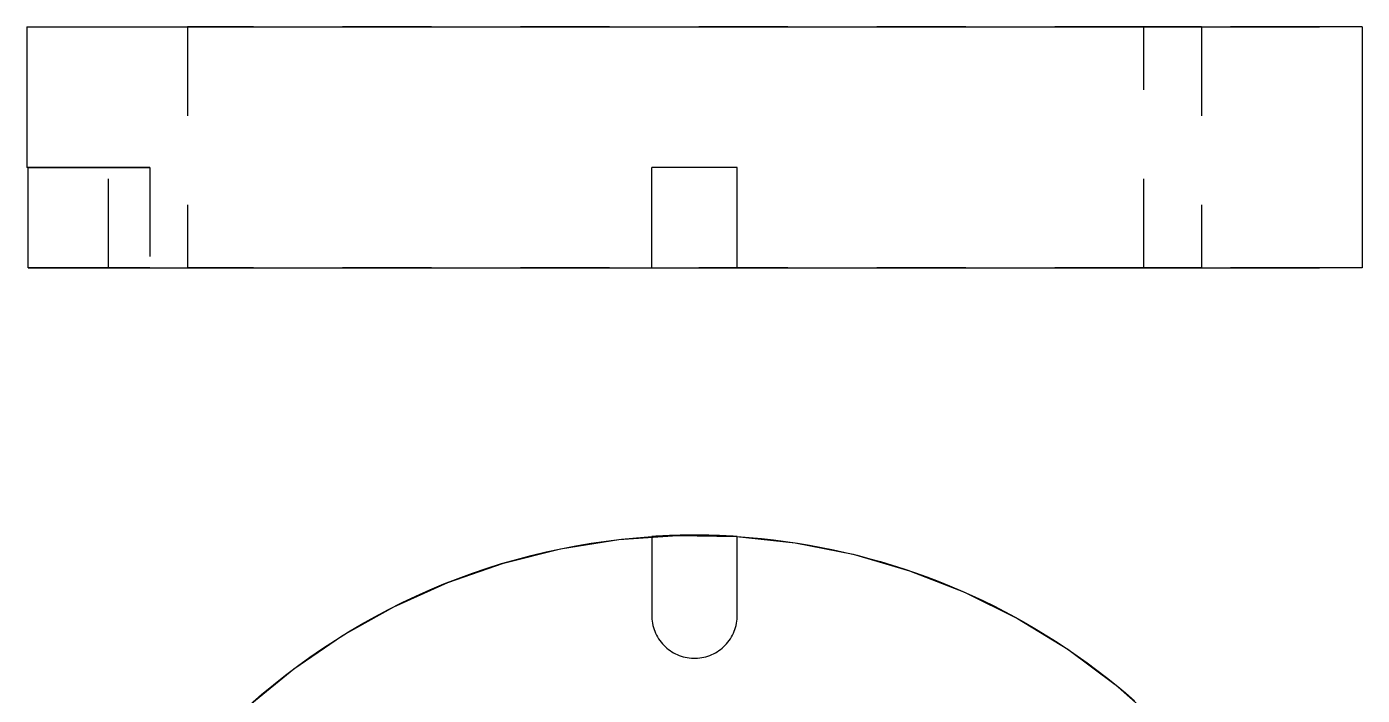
# Model space of a CAD drawing. Extents: x 0 to 3.3, y 0 to 2.07.
# Drawn here: x 0 to 1.5, y 1.32 to 2.071 of the extents above; entities that cross this region are included whole.
import ezdxf

# ---------------------------------------------------------------- set-up
doc = ezdxf.new("R2010")
doc.units = 0
doc.linetypes.add('HIDDEN', pattern=[0.075, 0.050025, -0.024975])
for name, color, linetype in [('FRONT', 7, 'CONTINUOUS'), ('FRONT_HID', 7, 'HIDDEN'), ('TOP', 7, 'CONTINUOUS'), ('TOP_HID', 7, 'HIDDEN')]:
    doc.layers.add(name, color=color, linetype=linetype)

msp = doc.modelspace()

# ---------------------------------------------------------------- linework, layer by layer
at = {"layer": 'FRONT'}
for p, q in [((0, 2.070676), (1.452034, 2.070676)), ((0, 2.070676), (0, 1.912781)), ((1.5, 2.070676), (1.452034, 2.070676)), ((1.5, 2.070676), (1.5, 1.799999)), ((0.001531, 1.912781), (0, 1.912781)), ((0.001531, 1.799999), (0.001531, 1.912781)), ((0.001531, 1.799999), (0.001531, 1.912781)), ((0.797901, 1.912781), (0.702099, 1.912781)), ((0.702099, 1.799999), (0.702099, 1.912781)), ((0.797901, 1.799999), (0.797901, 1.912781)), ((0.001531, 1.799999), (0.702099, 1.799999)), ((0.702099, 1.799999), (0.797901, 1.799999)), ((0.797901, 1.799999), (1.452034, 1.799999)), ((1.5, 1.799999), (1.452034, 1.799999))]:
    msp.add_line(p, q, dxfattribs=at)
at = {"layer": 'FRONT_HID', "linetype": 'HIDDEN'}
for p, q in [((1.254715, 2.070676), (0.180451, 2.070676)), ((0.180451, 2.070676), (1.254715, 2.070676)), ((0.180451, 2.070676), (0.180451, 1.799999)), ((1.254715, 2.070676), (1.452034, 2.070676)), ((1.452034, 2.070676), (1.254715, 2.070676)), ((1.254715, 2.070676), (1.319549, 2.070676)), ((1.319549, 2.070676), (1.254715, 2.070676)), ((1.254715, 1.799999), (1.254715, 2.070676)), ((1.254715, 1.799999), (1.254715, 2.070676)), ((1.319549, 2.070676), (1.319549, 1.799999)), ((0.001531, 1.912781), (0.088484, 1.912781)), ((0.088484, 1.912781), (0.001531, 1.912781)), ((0.044493, 1.912781), (0.043026, 1.912781)), ((0.043026, 1.912781), (0.044493, 1.912781)), ((0.045959, 1.912781), (0.044493, 1.912781)), ((0.044493, 1.912781), (0.045959, 1.912781)), ((0.047426, 1.912781), (0.045959, 1.912781)), ((0.045959, 1.912781), (0.047426, 1.912781)), ((0.048892, 1.912781), (0.047426, 1.912781)), ((0.047426, 1.912781), (0.048892, 1.912781)), ((0.050358, 1.912781), (0.048892, 1.912781)), ((0.048892, 1.912781), (0.050358, 1.912781)), ((0.051825, 1.912781), (0.050358, 1.912781)), ((0.050358, 1.912781), (0.051825, 1.912781)), ((0.053291, 1.912781), (0.051825, 1.912781)), ((0.051825, 1.912781), (0.053291, 1.912781)), ((0.054757, 1.912781), (0.053291, 1.912781)), ((0.053291, 1.912781), (0.054757, 1.912781)), ((0.056224, 1.912781), (0.054757, 1.912781)), ((0.054757, 1.912781), (0.056224, 1.912781)), ((0.05769, 1.912781), (0.056224, 1.912781)), ((0.056224, 1.912781), (0.05769, 1.912781)), ((0.059157, 1.912781), (0.05769, 1.912781)), ((0.05769, 1.912781), (0.059157, 1.912781)), ((0.060623, 1.912781), (0.059157, 1.912781)), ((0.059157, 1.912781), (0.060623, 1.912781)), ((0.062089, 1.912781), (0.060623, 1.912781)), ((0.060623, 1.912781), (0.062089, 1.912781)), ((0.063556, 1.912781), (0.062089, 1.912781)), ((0.062089, 1.912781), (0.063556, 1.912781)), ((0.065022, 1.912781), (0.063556, 1.912781)), ((0.063556, 1.912781), (0.065022, 1.912781)), ((0.066489, 1.912781), (0.065022, 1.912781)), ((0.065022, 1.912781), (0.066489, 1.912781)), ((0.067955, 1.912781), (0.066489, 1.912781)), ((0.066489, 1.912781), (0.067955, 1.912781)), ((0.069421, 1.912781), (0.067955, 1.912781)), ((0.067955, 1.912781), (0.069421, 1.912781)), ((0.070888, 1.912781), (0.069421, 1.912781)), ((0.069421, 1.912781), (0.070888, 1.912781)), ((0.072354, 1.912781), (0.070888, 1.912781)), ((0.070888, 1.912781), (0.072354, 1.912781)), ((0.07382, 1.912781), (0.072354, 1.912781)), ((0.072354, 1.912781), (0.07382, 1.912781)), ((0.075287, 1.912781), (0.07382, 1.912781)), ((0.07382, 1.912781), (0.075287, 1.912781)), ((0.076753, 1.912781), (0.075287, 1.912781)), ((0.075287, 1.912781), (0.076753, 1.912781)), ((0.07822, 1.912781), (0.076753, 1.912781)), ((0.076753, 1.912781), (0.07822, 1.912781)), ((0.079686, 1.912781), (0.07822, 1.912781)), ((0.07822, 1.912781), (0.079686, 1.912781)), ((0.081152, 1.912781), (0.079686, 1.912781)), ((0.079686, 1.912781), (0.081152, 1.912781)), ((0.082619, 1.912781), (0.081152, 1.912781)), ((0.081152, 1.912781), (0.082619, 1.912781)), ((0.084085, 1.912781), (0.082619, 1.912781)), ((0.082619, 1.912781), (0.084085, 1.912781)), ((0.085551, 1.912781), (0.084085, 1.912781)), ((0.084085, 1.912781), (0.085551, 1.912781)), ((0.087018, 1.912781), (0.085551, 1.912781)), ((0.085551, 1.912781), (0.087018, 1.912781)), ((0.088484, 1.912781), (0.087018, 1.912781)), ((0.087018, 1.912781), (0.088484, 1.912781)), ((0.088484, 1.912781), (0.091967, 1.912781)), ((0.091967, 1.912781), (0.088484, 1.912781)), ((0.091967, 1.799999), (0.091967, 1.912781)), ((0.091967, 1.799999), (0.091967, 1.912781)), ((0.091967, 1.912781), (0.138158, 1.912781)), ((0.138158, 1.912781), (0.091967, 1.912781)), ((0.138158, 1.912781), (0.138158, 1.799999)), ((0.088484, 1.799999), (0.001531, 1.799999)), ((0.001531, 1.799999), (0.088484, 1.799999)), ((0.091967, 1.799999), (0.088484, 1.799999)), ((0.088484, 1.799999), (0.091967, 1.799999)), ((0.091967, 1.799999), (0.138158, 1.799999)), ((0.138158, 1.799999), (0.091967, 1.799999)), ((1.254715, 1.799999), (0.180451, 1.799999)), ((0.180451, 1.799999), (1.254715, 1.799999)), ((1.254715, 1.799999), (1.452034, 1.799999)), ((1.452034, 1.799999), (1.254715, 1.799999)), ((1.254715, 1.799999), (1.319549, 1.799999)), ((1.319549, 1.799999), (1.254715, 1.799999))]:
    msp.add_line(p, q, dxfattribs=at)
at = {"layer": 'TOP'}
for p, q in [((0.599624, 1.48477), (0.665019, 1.49517)), ((0.665019, 1.49517), (0.731077, 1.499761)), ((0.731077, 1.499761), (0.797282, 1.498508)), ((0.797282, 1.498508), (0.863118, 1.49142)), ((0.863118, 1.49142), (0.928073, 1.478553)), ((0.535401, 1.468642), (0.599624, 1.48477)), ((0.928073, 1.478553), (0.99164, 1.460007)), ((0.472851, 1.446913), (0.535401, 1.468642)), ((0.99164, 1.460007), (1.053323, 1.435926)), ((0.412461, 1.419752), (0.472851, 1.446913)), ((1.053323, 1.435926), (1.112641, 1.406498)), ((0.354703, 1.387369), (0.412461, 1.419752)), ((1.112641, 1.406498), (1.169133, 1.371954)), ((0.300025, 1.350019), (0.354703, 1.387369)), ((1.169133, 1.371954), (1.222358, 1.332561)), ((0.248855, 1.307991), (0.300025, 1.350019)), ((1.222358, 1.332561), (1.271901, 1.288627))]:
    msp.add_line(p, q, dxfattribs=at)
at = {"layer": 'TOP_HID', "linetype": 'HIDDEN'}
for p, q in [((0.600015, 1.48485), (0.616884, 1.488092)), ((0.616884, 1.488092), (0.633823, 1.490947)), ((0.633823, 1.490947), (0.650823, 1.493413)), ((0.650823, 1.493413), (0.667875, 1.49549)), ((0.667875, 1.49549), (0.68497, 1.497175)), ((0.68497, 1.497175), (0.702099, 1.498468)), ((0.703618, 1.498564), (0.702099, 1.498468)), ((0.702099, 1.498468), (0.702099, 1.411515)), ((0.702099, 1.498468), (0.702099, 1.411515)), ((0.705136, 1.498657), (0.703618, 1.498564)), ((0.706655, 1.498746), (0.705136, 1.498657)), ((0.708175, 1.498833), (0.706655, 1.498746)), ((0.709694, 1.498916), (0.708175, 1.498833)), ((0.711214, 1.498996), (0.709694, 1.498916)), ((0.712733, 1.499073), (0.711214, 1.498996)), ((0.714253, 1.499147), (0.712733, 1.499073)), ((0.715773, 1.499218), (0.714253, 1.499147)), ((0.717294, 1.499286), (0.715773, 1.499218)), ((0.718814, 1.499351), (0.717294, 1.499286)), ((0.720334, 1.499413), (0.718814, 1.499351)), ((0.721855, 1.499471), (0.720334, 1.499413)), ((0.723376, 1.499527), (0.721855, 1.499471)), ((0.724896, 1.499579), (0.723376, 1.499527)), ((0.726417, 1.499629), (0.724896, 1.499579)), ((0.727938, 1.499675), (0.726417, 1.499629)), ((0.729459, 1.499718), (0.727938, 1.499675)), ((0.73098, 1.499758), (0.729459, 1.499718)), ((0.732502, 1.499795), (0.73098, 1.499758)), ((0.734023, 1.499829), (0.732502, 1.499795)), ((0.735544, 1.49986), (0.734023, 1.499829)), ((0.737066, 1.499888), (0.735544, 1.49986)), ((0.738587, 1.499913), (0.737066, 1.499888)), ((0.740109, 1.499934), (0.738587, 1.499913)), ((0.74163, 1.499953), (0.740109, 1.499934)), ((0.743152, 1.499968), (0.74163, 1.499953)), ((0.744674, 1.499981), (0.743152, 1.499968)), ((0.746195, 1.49999), (0.744674, 1.499981)), ((0.747717, 1.499996), (0.746195, 1.49999)), ((0.749239, 1.499999), (0.747717, 1.499996)), ((0.75076, 1.499999), (0.749239, 1.499999)), ((0.752282, 1.499996), (0.75076, 1.499999)), ((0.753804, 1.49999), (0.752282, 1.499996)), ((0.755325, 1.499981), (0.753804, 1.49999)), ((0.756847, 1.499968), (0.755325, 1.499981)), ((0.758369, 1.499953), (0.756847, 1.499968)), ((0.75989, 1.499934), (0.758369, 1.499953)), ((0.761412, 1.499913), (0.75989, 1.499934)), ((0.762933, 1.499888), (0.761412, 1.499913)), ((0.764455, 1.49986), (0.762933, 1.499888)), ((0.765976, 1.499829), (0.764455, 1.49986)), ((0.767498, 1.499795), (0.765976, 1.499829)), ((0.769019, 1.499758), (0.767498, 1.499795)), ((0.77054, 1.499718), (0.769019, 1.499758)), ((0.772061, 1.499675), (0.77054, 1.499718)), ((0.773582, 1.499629), (0.772061, 1.499675)), ((0.775103, 1.499579), (0.773582, 1.499629)), ((0.776624, 1.499527), (0.775103, 1.499579)), ((0.778144, 1.499471), (0.776624, 1.499527)), ((0.779665, 1.499413), (0.778144, 1.499471)), ((0.781185, 1.499351), (0.779665, 1.499413)), ((0.782706, 1.499286), (0.781185, 1.499351)), ((0.784226, 1.499218), (0.782706, 1.499286)), ((0.785746, 1.499147), (0.784226, 1.499218)), ((0.787266, 1.499073), (0.785746, 1.499147)), ((0.788786, 1.498996), (0.787266, 1.499073)), ((0.790305, 1.498916), (0.788786, 1.498996)), ((0.791825, 1.498833), (0.790305, 1.498916)), ((0.793344, 1.498746), (0.791825, 1.498833)), ((0.794863, 1.498657), (0.793344, 1.498746)), ((0.796382, 1.498564), (0.794863, 1.498657)), ((0.7979, 1.498468), (0.796382, 1.498564)), ((0.7979, 1.498468), (0.811522, 1.497472)), ((0.7979, 1.411515), (0.7979, 1.498468)), ((0.7979, 1.411515), (0.7979, 1.498468)), ((0.811522, 1.497472), (0.825124, 1.496228)), ((0.825124, 1.496228), (0.8387, 1.494736)), ((0.8387, 1.494736), (0.852247, 1.492997)), ((0.852247, 1.492997), (0.86576, 1.491012)), ((0.86576, 1.491012), (0.879235, 1.488781)), ((0.879235, 1.488781), (0.892667, 1.486305)), ((0.892667, 1.486305), (0.906052, 1.483585)), ((0.533413, 1.468046), (0.549915, 1.472818)), ((0.549915, 1.472818), (0.566521, 1.477211)), ((0.566521, 1.477211), (0.583224, 1.481222)), ((0.583224, 1.481222), (0.600015, 1.48485)), ((0.906052, 1.483585), (0.919385, 1.480622)), ((0.919385, 1.480622), (0.932661, 1.477416)), ((0.932661, 1.477416), (0.945877, 1.473969)), ((0.945877, 1.473969), (0.959029, 1.470282)), ((0.959029, 1.470282), (0.97211, 1.466356)), ((0.484624, 1.451481), (0.500759, 1.457374)), ((0.500759, 1.457374), (0.517025, 1.462897)), ((0.517025, 1.462897), (0.533413, 1.468046)), ((0.97211, 1.466356), (0.985119, 1.462193)), ((0.985119, 1.462193), (0.998049, 1.457793)), ((0.998049, 1.457793), (1.010897, 1.453159)), ((0.452779, 1.438592), (0.468628, 1.445219)), ((0.468628, 1.445219), (0.484624, 1.451481)), ((1.010897, 1.453159), (1.023658, 1.448291)), ((1.023658, 1.448291), (1.036329, 1.443192)), ((1.036329, 1.443192), (1.048904, 1.437863)), ((0.421559, 1.42426), (0.437087, 1.431605)), ((0.437087, 1.431605), (0.452779, 1.438592)), ((1.048904, 1.437863), (1.061381, 1.432306)), ((1.061381, 1.432306), (1.073754, 1.426522)), ((1.073754, 1.426522), (1.08602, 1.420514)), ((0.391027, 1.408512), (0.406203, 1.416561)), ((0.406203, 1.416561), (0.421559, 1.42426)), ((0.702099, 1.411515), (0.702099, 1.408033)), ((0.702099, 1.411515), (0.702099, 1.408033)), ((0.7979, 1.408033), (0.7979, 1.411515)), ((0.7979, 1.408033), (0.7979, 1.411515)), ((1.08602, 1.420514), (1.098175, 1.414284)), ((1.098175, 1.414284), (1.110214, 1.407834)), ((0.361249, 1.391383), (0.37604, 1.400118)), ((0.37604, 1.400118), (0.391027, 1.408512)), ((0.702099, 1.408033), (0.70224, 1.405702)), ((0.702099, 1.408033), (0.70224, 1.405702)), ((0.70224, 1.405702), (0.702495, 1.403382)), ((0.70224, 1.405702), (0.702495, 1.403382)), ((0.702495, 1.403382), (0.702863, 1.401076)), ((0.702495, 1.403382), (0.702863, 1.401076)), ((0.702863, 1.401076), (0.703342, 1.398791)), ((0.702863, 1.401076), (0.703342, 1.398791)), ((0.703342, 1.398791), (0.703933, 1.396532)), ((0.703342, 1.398791), (0.703933, 1.396532)), ((0.703933, 1.396532), (0.704632, 1.394305)), ((0.703933, 1.396532), (0.704632, 1.394305)), ((0.795367, 1.394305), (0.796067, 1.396532)), ((0.795367, 1.394305), (0.796067, 1.396532)), ((0.796067, 1.396532), (0.796657, 1.398791)), ((0.796067, 1.396532), (0.796657, 1.398791)), ((0.796657, 1.398791), (0.797136, 1.401076)), ((0.796657, 1.398791), (0.797136, 1.401076)), ((0.797136, 1.401076), (0.797504, 1.403382)), ((0.797136, 1.401076), (0.797504, 1.403382)), ((0.797504, 1.403382), (0.797759, 1.405702)), ((0.797504, 1.403382), (0.797759, 1.405702)), ((0.797759, 1.405702), (0.7979, 1.408033)), ((0.797759, 1.405702), (0.7979, 1.408033)), ((1.110214, 1.407834), (1.122133, 1.401165)), ((1.122133, 1.401165), (1.13393, 1.39428)), ((0.332286, 1.372908), (0.346661, 1.382311)), ((0.346661, 1.382311), (0.361249, 1.391383)), ((0.704632, 1.394305), (0.705439, 1.392114)), ((0.704632, 1.394305), (0.705439, 1.392114)), ((0.705439, 1.392114), (0.706352, 1.389965)), ((0.705439, 1.392114), (0.706352, 1.389965)), ((0.706352, 1.389965), (0.707368, 1.387863)), ((0.706352, 1.389965), (0.707368, 1.387863)), ((0.707368, 1.387863), (0.708486, 1.385813)), ((0.707368, 1.387863), (0.708486, 1.385813)), ((0.708486, 1.385813), (0.709702, 1.38382)), ((0.708486, 1.385813), (0.709702, 1.38382)), ((0.709702, 1.38382), (0.711013, 1.381889)), ((0.709702, 1.38382), (0.711013, 1.381889)), ((0.711013, 1.381889), (0.712417, 1.380024)), ((0.711013, 1.381889), (0.712417, 1.380024)), ((0.712417, 1.380024), (0.713911, 1.378229)), ((0.712417, 1.380024), (0.713911, 1.378229)), ((0.786089, 1.378229), (0.787582, 1.380024)), ((0.786089, 1.378229), (0.787582, 1.380024)), ((0.787582, 1.380024), (0.788986, 1.381889)), ((0.787582, 1.380024), (0.788986, 1.381889)), ((0.788986, 1.381889), (0.790297, 1.38382)), ((0.788986, 1.381889), (0.790297, 1.38382)), ((0.790297, 1.38382), (0.791513, 1.385813)), ((0.790297, 1.38382), (0.791513, 1.385813)), ((0.791513, 1.385813), (0.792631, 1.387863)), ((0.791513, 1.385813), (0.792631, 1.387863)), ((0.792631, 1.387863), (0.793647, 1.389965)), ((0.792631, 1.387863), (0.793647, 1.389965)), ((0.793647, 1.389965), (0.79456, 1.392114)), ((0.793647, 1.389965), (0.79456, 1.392114)), ((0.79456, 1.392114), (0.795367, 1.394305)), ((0.79456, 1.392114), (0.795367, 1.394305)), ((1.13393, 1.39428), (1.145598, 1.387182)), ((1.145598, 1.387182), (1.157136, 1.379873)), ((0.318129, 1.363178), (0.332286, 1.372908)), ((0.713911, 1.378229), (0.71549, 1.376509)), ((0.713911, 1.378229), (0.71549, 1.376509)), ((0.71549, 1.376509), (0.71715, 1.374868)), ((0.71549, 1.376509), (0.71715, 1.374868)), ((0.71715, 1.374868), (0.718889, 1.37331)), ((0.71715, 1.374868), (0.718889, 1.37331)), ((0.718889, 1.37331), (0.720701, 1.371838)), ((0.718889, 1.37331), (0.720701, 1.371838)), ((0.720701, 1.371838), (0.722583, 1.370457)), ((0.720701, 1.371838), (0.722583, 1.370457)), ((0.722583, 1.370457), (0.724531, 1.369168)), ((0.722583, 1.370457), (0.724531, 1.369168)), ((0.724531, 1.369168), (0.726538, 1.367976)), ((0.724531, 1.369168), (0.726538, 1.367976)), ((0.726538, 1.367976), (0.728601, 1.366883)), ((0.726538, 1.367976), (0.728601, 1.366883)), ((0.728601, 1.366883), (0.730715, 1.365892)), ((0.728601, 1.366883), (0.730715, 1.365892)), ((0.730715, 1.365892), (0.732875, 1.365005)), ((0.730715, 1.365892), (0.732875, 1.365005)), ((0.732875, 1.365005), (0.735075, 1.364224)), ((0.732875, 1.365005), (0.735075, 1.364224)), ((0.764924, 1.364224), (0.767125, 1.365005)), ((0.764924, 1.364224), (0.767125, 1.365005)), ((0.767125, 1.365005), (0.769284, 1.365892)), ((0.767125, 1.365005), (0.769284, 1.365892)), ((0.769284, 1.365892), (0.771398, 1.366883)), ((0.769284, 1.365892), (0.771398, 1.366883)), ((0.771398, 1.366883), (0.773461, 1.367976)), ((0.771398, 1.366883), (0.773461, 1.367976)), ((0.773461, 1.367976), (0.775469, 1.369168)), ((0.773461, 1.367976), (0.775469, 1.369168)), ((0.775469, 1.369168), (0.777416, 1.370457)), ((0.775469, 1.369168), (0.777416, 1.370457)), ((0.777416, 1.370457), (0.779298, 1.371838)), ((0.777416, 1.370457), (0.779298, 1.371838)), ((0.779298, 1.371838), (0.78111, 1.37331)), ((0.779298, 1.371838), (0.78111, 1.37331)), ((0.78111, 1.37331), (0.782849, 1.374868)), ((0.78111, 1.37331), (0.782849, 1.374868)), ((0.782849, 1.374868), (0.78451, 1.376509)), ((0.782849, 1.374868), (0.78451, 1.376509)), ((0.78451, 1.376509), (0.786089, 1.378229)), ((0.78451, 1.376509), (0.786089, 1.378229)), ((1.157136, 1.379873), (1.168539, 1.372354)), ((1.168539, 1.372354), (1.179802, 1.364629)), ((0.290503, 1.342758), (0.304199, 1.353126)), ((0.304199, 1.353126), (0.318129, 1.363178)), ((0.735075, 1.364224), (0.737311, 1.363552)), ((0.735075, 1.364224), (0.737311, 1.363552)), ((0.737311, 1.363552), (0.739576, 1.362989)), ((0.737311, 1.363552), (0.739576, 1.362989)), ((0.739576, 1.362989), (0.741867, 1.362537)), ((0.739576, 1.362989), (0.741867, 1.362537)), ((0.741867, 1.362537), (0.744177, 1.362197)), ((0.741867, 1.362537), (0.744177, 1.362197)), ((0.744177, 1.362197), (0.7465, 1.36197)), ((0.744177, 1.362197), (0.7465, 1.36197)), ((0.7465, 1.36197), (0.748832, 1.361856)), ((0.7465, 1.36197), (0.748832, 1.361856)), ((0.748832, 1.361856), (0.751167, 1.361856)), ((0.748832, 1.361856), (0.751167, 1.361856)), ((0.751167, 1.361856), (0.753499, 1.36197)), ((0.751167, 1.361856), (0.753499, 1.36197)), ((0.753499, 1.36197), (0.755823, 1.362197)), ((0.753499, 1.36197), (0.755823, 1.362197)), ((0.755823, 1.362197), (0.758132, 1.362537)), ((0.755823, 1.362197), (0.758132, 1.362537)), ((0.758132, 1.362537), (0.760423, 1.362989)), ((0.758132, 1.362537), (0.760423, 1.362989)), ((0.760423, 1.362989), (0.762689, 1.363552)), ((0.760423, 1.362989), (0.762689, 1.363552)), ((0.762689, 1.363552), (0.764924, 1.364224)), ((0.762689, 1.363552), (0.764924, 1.364224)), ((1.179802, 1.364629), (1.190924, 1.3567)), ((1.190924, 1.3567), (1.201899, 1.348571)), ((0.277048, 1.332079), (0.290503, 1.342758)), ((1.201899, 1.348571), (1.212724, 1.340242)), ((1.212724, 1.340242), (1.223396, 1.331718)), ((0.250889, 1.309811), (0.263841, 1.321095)), ((0.263841, 1.321095), (0.277048, 1.332079)), ((1.223396, 1.331718), (1.23391, 1.323001)), ((1.23391, 1.323001), (1.244265, 1.314094))]:
    msp.add_line(p, q, dxfattribs=at)

doc.saveas('drawing.dxf')
